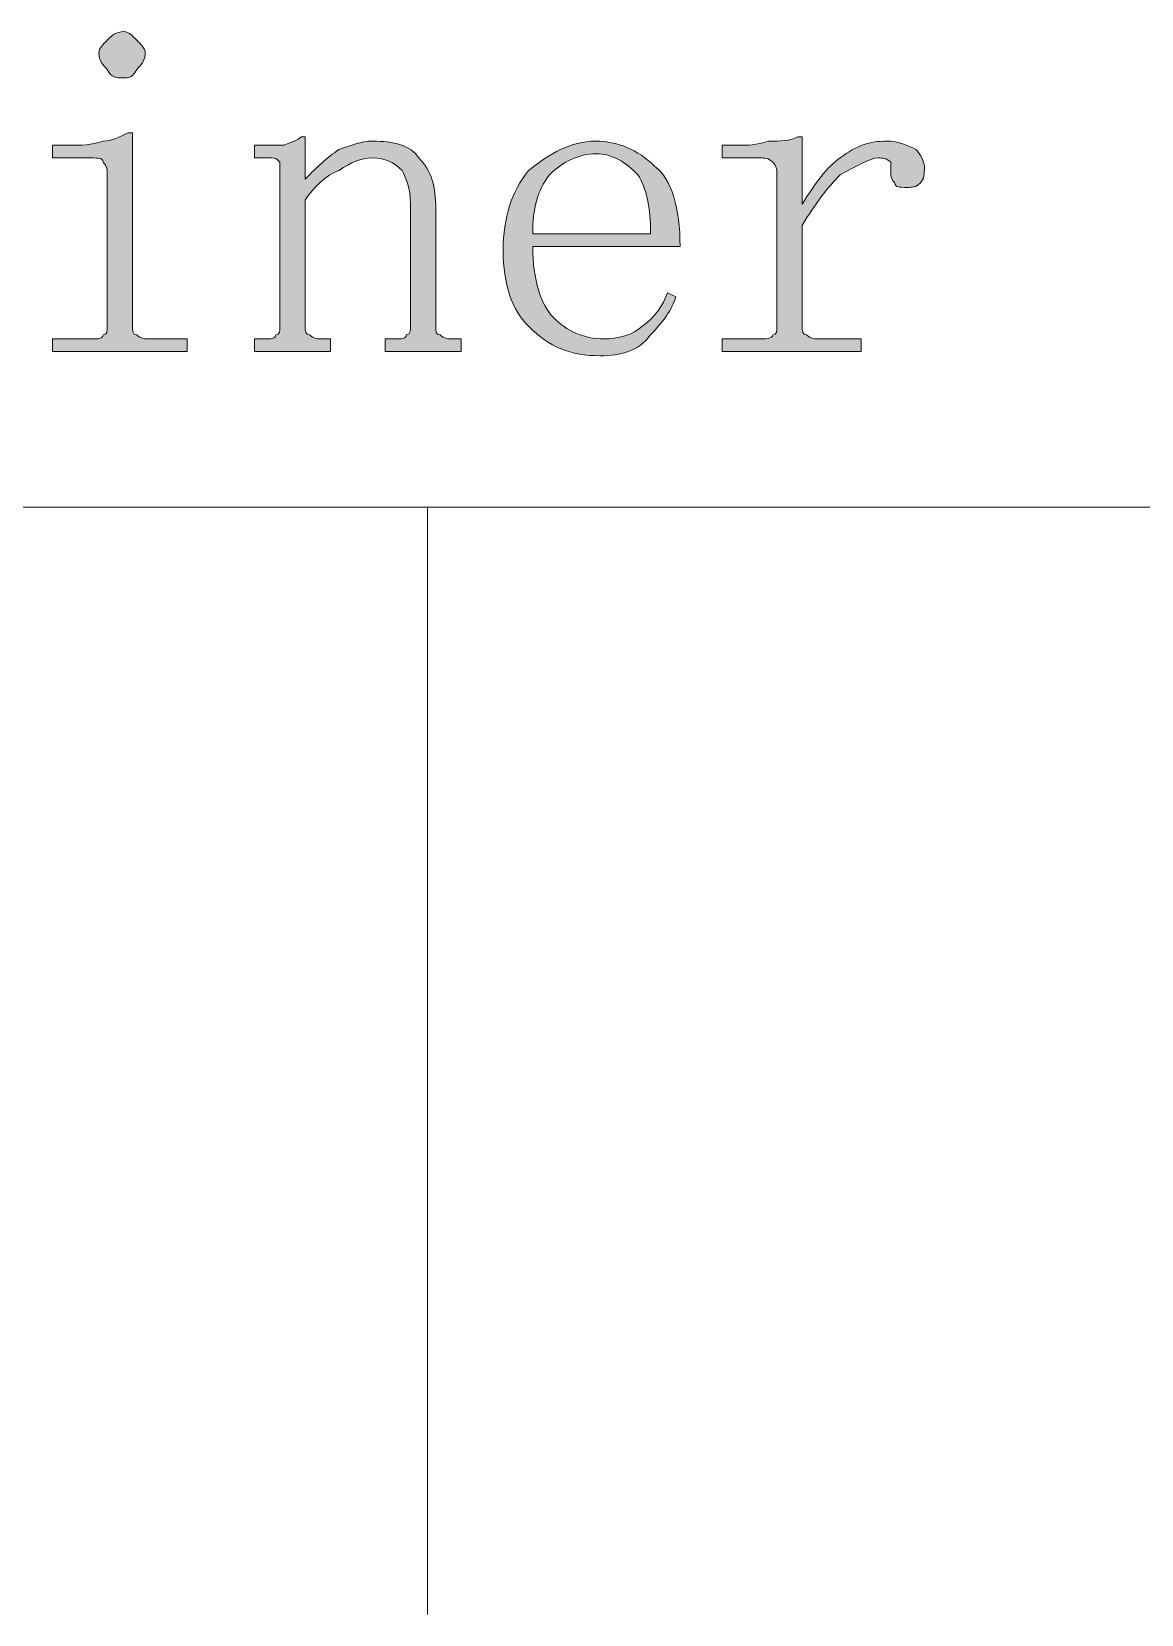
# Model space of a CAD drawing. Header units: millimetres. Extents: x 0 to 297, y 0 to 208.
# Drawn here: x 254.49 to 259.54, y 13.86 to 21.06 of the extents above; entities that cross this region are included whole.
import ezdxf

# ---------------------------------------------------------------- set-up
doc = ezdxf.new("R2010")
doc.units = ezdxf.units.MM

msp = doc.modelspace()

# ---------------------------------------------------------------- hatches: boundary and pattern name
h = msp.add_hatch(color=7)
edge = h.paths.add_edge_path(flags=0)
edge.add_spline(control_points=[(253.606653, 19.721635), (253.606653, 19.702585), (253.606653, 19.683182), (253.625703, 19.683182), (253.645106, 19.664132), (253.664156, 19.664132), (253.683206, 19.664132), (253.683206, 19.664132), (253.913217, 19.664132), (253.913217, 19.664132), (253.989769, 19.664132), (254.047272, 19.683182), (254.104775, 19.740685), (254.162278, 19.779138), (254.200731, 19.85569), (254.239183, 19.951646), (254.239183, 19.951646), (254.277283, 19.932596), (254.277283, 19.932596), (254.277283, 19.932596), (254.200731, 19.606629), (254.200731, 19.606629), (254.200731, 19.606629), (253.357592, 19.606629), (253.357592, 19.606629), (253.357592, 19.606629), (253.357592, 19.664132), (253.357592, 19.664132), (253.357592, 19.664132), (253.415094, 19.664132), (253.415094, 19.664132), (253.434144, 19.664132), (253.453194, 19.664132), (253.453194, 19.683182), (253.472597, 19.683182), (253.472597, 19.702585), (253.472597, 19.721635), (253.472597, 19.721635), (253.472597, 20.90979), (253.472597, 20.90979), (253.472597, 20.948243), (253.472597, 20.948243), (253.453194, 20.967293), (253.453194, 20.986343), (253.434144, 20.986343), (253.395692, 20.986343), (253.395692, 20.986343), (253.357592, 20.986343), (253.357592, 20.986343), (253.357592, 20.986343), (253.357592, 21.043846), (253.357592, 21.043846), (253.357592, 21.043846), (253.721658, 21.043846), (253.721658, 21.043846), (253.721658, 21.043846), (253.721658, 20.986343), (253.721658, 20.986343), (253.721658, 20.986343), (253.664156, 20.986343), (253.664156, 20.986343), (253.645106, 20.986343), (253.645106, 20.986343), (253.625703, 20.967293), (253.606653, 20.948243), (253.606653, 20.948243), (253.606653, 20.90979), (253.606653, 20.90979), (253.606653, 19.721635), (253.606653, 19.721635), (253.606653, 19.721635), (253.606653, 19.721635), (253.606653, 19.721635)], knot_values=[0, 0, 0, 0, 1, 1, 1, 2, 2, 2, 3, 3, 3, 4, 4, 4, 5, 5, 5, 6, 6, 6, 7, 7, 7, 8, 8, 8, 9, 9, 9, 10, 10, 10, 11, 11, 11, 12, 12, 12, 13, 13, 13, 14, 14, 14, 15, 15, 15, 16, 16, 16, 17, 17, 17, 18, 18, 18, 19, 19, 19, 20, 20, 20, 21, 21, 21, 22, 22, 22, 23, 23, 23, 24, 24, 24, 24], degree=3, periodic=1)
edge = h.paths.add_edge_path(flags=0)
edge.add_spline(control_points=[(254.833261, 20.411668), (254.833261, 20.430718), (254.833261, 20.449768), (254.813858, 20.469171), (254.813858, 20.488221), (254.794808, 20.488221), (254.756708, 20.488221), (254.756708, 20.488221), (254.5842, 20.488221), (254.5842, 20.488221), (254.5842, 20.488221), (254.5842, 20.545724), (254.5842, 20.545724), (254.5842, 20.545724), (254.660753, 20.545724), (254.660753, 20.545724), (254.718256, 20.545724), (254.756708, 20.545724), (254.813858, 20.564774), (254.852311, 20.564774), (254.890764, 20.584176), (254.928864, 20.603226), (254.928864, 20.603226), (254.948267, 20.603226), (254.948267, 20.603226), (254.948267, 20.603226), (254.948267, 19.721635), (254.948267, 19.721635), (254.948267, 19.702585), (254.948267, 19.683182), (254.967317, 19.683182), (254.986367, 19.664132), (255.005769, 19.664132), (255.024819, 19.664132), (255.024819, 19.664132), (255.197328, 19.664132), (255.197328, 19.664132), (255.197328, 19.664132), (255.197328, 19.606629), (255.197328, 19.606629), (255.197328, 19.606629), (254.5842, 19.606629), (254.5842, 19.606629), (254.5842, 19.606629), (254.5842, 19.664132), (254.5842, 19.664132), (254.5842, 19.664132), (254.756708, 19.664132), (254.756708, 19.664132), (254.794808, 19.664132), (254.813858, 19.664132), (254.813858, 19.683182), (254.833261, 19.683182), (254.833261, 19.702585), (254.833261, 19.721635), (254.833261, 19.721635), (254.833261, 20.411668), (254.833261, 20.411668), (254.833261, 20.411668), (254.833261, 20.411668), (254.833261, 20.411668)], knot_values=[0, 0, 0, 0, 1, 1, 1, 2, 2, 2, 3, 3, 3, 4, 4, 4, 5, 5, 5, 6, 6, 6, 7, 7, 7, 8, 8, 8, 9, 9, 9, 10, 10, 10, 11, 11, 11, 12, 12, 12, 13, 13, 13, 14, 14, 14, 15, 15, 15, 16, 16, 16, 17, 17, 17, 18, 18, 18, 19, 19, 19, 20, 20, 20, 20], degree=3, periodic=1)
edge = h.paths.add_edge_path(flags=0)
edge.add_spline(control_points=[(254.909814, 21.063249), (254.928864, 21.063249), (254.948267, 21.043846), (254.967317, 21.024796), (254.986367, 21.005746), (255.005769, 20.986343), (255.005769, 20.967293), (255.005769, 20.929193), (254.986367, 20.90979), (254.967317, 20.89074), (254.948267, 20.852288), (254.928864, 20.852288), (254.909814, 20.852288), (254.871361, 20.852288), (254.852311, 20.852288), (254.833261, 20.89074), (254.813858, 20.90979), (254.794808, 20.929193), (254.794808, 20.967293), (254.794808, 20.986343), (254.813858, 21.005746), (254.833261, 21.024796), (254.852311, 21.043846), (254.871361, 21.063249), (254.909814, 21.063249), (254.909814, 21.063249), (254.909814, 21.063249), (254.909814, 21.063249), (254.909814, 21.063249), (254.909814, 21.063249), (254.909814, 21.063249)], knot_values=[0, 0, 0, 0, 1, 1, 1, 2, 2, 2, 3, 3, 3, 4, 4, 4, 5, 5, 5, 6, 6, 6, 7, 7, 7, 8, 8, 8, 9, 9, 9, 10, 10, 10, 10], degree=3, periodic=1)
edge = h.paths.add_edge_path(flags=0)
edge.add_spline(control_points=[(255.503892, 19.606629), (255.503892, 19.606629), (255.503892, 19.664132), (255.503892, 19.664132), (255.503892, 19.664132), (255.542344, 19.664132), (255.542344, 19.664132), (255.580797, 19.664132), (255.599847, 19.664132), (255.599847, 19.683182), (255.618897, 19.683182), (255.618897, 19.702585), (255.618897, 19.721635), (255.618897, 19.721635), (255.618897, 20.430718), (255.618897, 20.430718), (255.618897, 20.449768), (255.618897, 20.469171), (255.618897, 20.469171), (255.599847, 20.488221), (255.599847, 20.488221), (255.580797, 20.488221), (255.580797, 20.488221), (255.503892, 20.488221), (255.503892, 20.488221), (255.503892, 20.488221), (255.503892, 20.545724), (255.503892, 20.545724), (255.503892, 20.545724), (255.561394, 20.545724), (255.561394, 20.545724), (255.599847, 20.545724), (255.618897, 20.545724), (255.6383, 20.545724), (255.6764, 20.564774), (255.695803, 20.564774), (255.714853, 20.584176), (255.714853, 20.584176), (255.733903, 20.584176), (255.733903, 20.584176), (255.733903, 20.584176), (255.733903, 20.392265), (255.733903, 20.392265), (255.791406, 20.449768), (255.829858, 20.488221), (255.887361, 20.526674), (255.944864, 20.545724), (255.982964, 20.564774), (256.040467, 20.564774), (256.136422, 20.564774), (256.212975, 20.545724), (256.251428, 20.488221), (256.308931, 20.430718), (256.327981, 20.354165), (256.327981, 20.25821), (256.327981, 20.25821), (256.327981, 19.721635), (256.327981, 19.721635), (256.327981, 19.702585), (256.327981, 19.683182), (256.347383, 19.683182), (256.366433, 19.664132), (256.385483, 19.664132), (256.404886, 19.664132), (256.404886, 19.664132), (256.442986, 19.664132), (256.442986, 19.664132), (256.442986, 19.664132), (256.442986, 19.606629), (256.442986, 19.606629), (256.442986, 19.606629), (256.097969, 19.606629), (256.097969, 19.606629), (256.097969, 19.606629), (256.097969, 19.664132), (256.097969, 19.664132), (256.097969, 19.664132), (256.136422, 19.664132), (256.136422, 19.664132), (256.174875, 19.664132), (256.193925, 19.664132), (256.193925, 19.683182), (256.212975, 19.683182), (256.212975, 19.702585), (256.212975, 19.721635), (256.212975, 19.721635), (256.212975, 20.27726), (256.212975, 20.27726), (256.212975, 20.354165), (256.193925, 20.392265), (256.174875, 20.430718), (256.136422, 20.469171), (256.097969, 20.488221), (256.040467, 20.488221), (255.982964, 20.488221), (255.944864, 20.469171), (255.887361, 20.430718), (255.829858, 20.411668), (255.772356, 20.354165), (255.733903, 20.296663), (255.733903, 20.296663), (255.733903, 19.721635), (255.733903, 19.721635), (255.733903, 19.702585), (255.733903, 19.683182), (255.753306, 19.683182), (255.772356, 19.664132), (255.791406, 19.664132), (255.810808, 19.664132), (255.810808, 19.664132), (255.848908, 19.664132), (255.848908, 19.664132), (255.848908, 19.664132), (255.848908, 19.606629), (255.848908, 19.606629), (255.848908, 19.606629), (255.503892, 19.606629), (255.503892, 19.606629), (255.503892, 19.606629), (255.503892, 19.606629), (255.503892, 19.606629)], knot_values=[0, 0, 0, 0, 1, 1, 1, 2, 2, 2, 3, 3, 3, 4, 4, 4, 5, 5, 5, 6, 6, 6, 7, 7, 7, 8, 8, 8, 9, 9, 9, 10, 10, 10, 11, 11, 11, 12, 12, 12, 13, 13, 13, 14, 14, 14, 15, 15, 15, 16, 16, 16, 17, 17, 17, 18, 18, 18, 19, 19, 19, 20, 20, 20, 21, 21, 21, 22, 22, 22, 23, 23, 23, 24, 24, 24, 25, 25, 25, 26, 26, 26, 27, 27, 27, 28, 28, 28, 29, 29, 29, 30, 30, 30, 31, 31, 31, 32, 32, 32, 33, 33, 33, 34, 34, 34, 35, 35, 35, 36, 36, 36, 37, 37, 37, 38, 38, 38, 39, 39, 39, 40, 40, 40, 40], degree=3, periodic=1)
edge = h.paths.add_edge_path(flags=0)
edge.add_spline(control_points=[(257.305528, 20.143204), (257.305528, 20.25821), (257.286478, 20.354165), (257.248025, 20.411668), (257.190522, 20.469171), (257.133019, 20.507271), (257.056467, 20.507271), (256.979561, 20.507271), (256.903008, 20.469171), (256.845506, 20.411668), (256.788003, 20.334763), (256.768953, 20.25821), (256.768953, 20.143204), (256.768953, 20.143204), (257.305528, 20.143204), (257.305528, 20.143204), (257.305528, 20.143204), (257.305528, 20.143204), (257.305528, 20.143204)], knot_values=[0, 0, 0, 0, 1, 1, 1, 2, 2, 2, 3, 3, 3, 4, 4, 4, 5, 5, 5, 6, 6, 6, 6], degree=3, periodic=1)
edge = h.paths.add_edge_path(flags=0)
edge.add_spline(control_points=[(256.768953, 20.085701), (256.768953, 19.932596), (256.807406, 19.81759), (256.864908, 19.760088), (256.922411, 19.702585), (256.998964, 19.664132), (257.094567, 19.664132), (257.152069, 19.664132), (257.228975, 19.683182), (257.267075, 19.721635), (257.324578, 19.760088), (257.363031, 19.81759), (257.382081, 19.87474), (257.382081, 19.87474), (257.420533, 19.85569), (257.420533, 19.85569), (257.401483, 19.798188), (257.363031, 19.740685), (257.305528, 19.683182), (257.248025, 19.606629), (257.171472, 19.587579), (257.075517, 19.587579), (256.941461, 19.587579), (256.845506, 19.625679), (256.749903, 19.721635), (256.672997, 19.798188), (256.634897, 19.913193), (256.634897, 20.066651), (256.634897, 20.219757), (256.672997, 20.334763), (256.749903, 20.430718), (256.845506, 20.507271), (256.941461, 20.564774), (257.056467, 20.564774), (257.152069, 20.564774), (257.248025, 20.526674), (257.324578, 20.449768), (257.401483, 20.392265), (257.439583, 20.25821), (257.439583, 20.085701), (257.439583, 20.085701), (256.768953, 20.085701), (256.768953, 20.085701), (256.768953, 20.085701), (256.768953, 20.085701), (256.768953, 20.085701)], knot_values=[0, 0, 0, 0, 1, 1, 1, 2, 2, 2, 3, 3, 3, 4, 4, 4, 5, 5, 5, 6, 6, 6, 7, 7, 7, 8, 8, 8, 9, 9, 9, 10, 10, 10, 11, 11, 11, 12, 12, 12, 13, 13, 13, 14, 14, 14, 15, 15, 15, 15], degree=3, periodic=1)
edge = h.paths.add_edge_path(flags=0)
edge.add_spline(control_points=[(257.995561, 20.27726), (258.053064, 20.373215), (258.110567, 20.449768), (258.168069, 20.488221), (258.244622, 20.545724), (258.302125, 20.564774), (258.378678, 20.564774), (258.436181, 20.564774), (258.474633, 20.545724), (258.513086, 20.526674), (258.532136, 20.507271), (258.551186, 20.469171), (258.551186, 20.449768), (258.551186, 20.411668), (258.551186, 20.392265), (258.532136, 20.373215), (258.513086, 20.354165), (258.493683, 20.354165), (258.474633, 20.354165), (258.436181, 20.354165), (258.417131, 20.354165), (258.417131, 20.373215), (258.398081, 20.392265), (258.398081, 20.411668), (258.398081, 20.430718), (258.398081, 20.449768), (258.398081, 20.469171), (258.398081, 20.469171), (258.378678, 20.488221), (258.359628, 20.488221), (258.340578, 20.488221), (258.302125, 20.488221), (258.244622, 20.449768), (258.168069, 20.411668), (258.110567, 20.354165), (258.053064, 20.27726), (257.995561, 20.181657), (257.995561, 20.181657), (257.995561, 19.721635), (257.995561, 19.721635), (257.995561, 19.702585), (257.995561, 19.683182), (258.014611, 19.683182), (258.034014, 19.664132), (258.053064, 19.664132), (258.072114, 19.664132), (258.072114, 19.664132), (258.263672, 19.664132), (258.263672, 19.664132), (258.263672, 19.664132), (258.263672, 19.606629), (258.263672, 19.606629), (258.263672, 19.606629), (257.631494, 19.606629), (257.631494, 19.606629), (257.631494, 19.606629), (257.631494, 19.664132), (257.631494, 19.664132), (257.631494, 19.664132), (257.804003, 19.664132), (257.804003, 19.664132), (257.823053, 19.664132), (257.861506, 19.664132), (257.861506, 19.683182), (257.880556, 19.683182), (257.880556, 19.702585), (257.880556, 19.721635), (257.880556, 19.721635), (257.880556, 20.411668), (257.880556, 20.411668), (257.880556, 20.430718), (257.880556, 20.449768), (257.861506, 20.469171), (257.842103, 20.488221), (257.823053, 20.488221), (257.804003, 20.488221), (257.804003, 20.488221), (257.631494, 20.488221), (257.631494, 20.488221), (257.631494, 20.488221), (257.631494, 20.545724), (257.631494, 20.545724), (257.631494, 20.545724), (257.708047, 20.545724), (257.708047, 20.545724), (257.7465, 20.545724), (257.7846, 20.545724), (257.842103, 20.564774), (257.899606, 20.564774), (257.938058, 20.564774), (257.976158, 20.584176), (257.976158, 20.584176), (257.995561, 20.584176), (257.995561, 20.584176), (257.995561, 20.584176), (257.995561, 20.27726), (257.995561, 20.27726), (257.995561, 20.27726), (257.995561, 20.27726), (257.995561, 20.27726)], knot_values=[0, 0, 0, 0, 1, 1, 1, 2, 2, 2, 3, 3, 3, 4, 4, 4, 5, 5, 5, 6, 6, 6, 7, 7, 7, 8, 8, 8, 9, 9, 9, 10, 10, 10, 11, 11, 11, 12, 12, 12, 13, 13, 13, 14, 14, 14, 15, 15, 15, 16, 16, 16, 17, 17, 17, 18, 18, 18, 19, 19, 19, 20, 20, 20, 21, 21, 21, 22, 22, 22, 23, 23, 23, 24, 24, 24, 25, 25, 25, 26, 26, 26, 27, 27, 27, 28, 28, 28, 29, 29, 29, 30, 30, 30, 31, 31, 31, 32, 32, 32, 33, 33, 33, 33], degree=3, periodic=1)

# ---------------------------------------------------------------- linework, layer by layer
at = {"color": 7, "lineweight": 15}
for points in [[(238.197672, 18.897546), (293.163978, 18.897546)], [(256.289881, 18.897546), (256.289881, 13.857057)]]:
    msp.add_lwpolyline(points, dxfattribs=at)
at = {"color": 7, "lineweight": 0}
for points, knots in [([(254.909814, 21.063249), (254.928864, 21.063249), (254.948267, 21.043846), (254.967317, 21.024796), (254.986367, 21.005746), (255.005769, 20.986343), (255.005769, 20.967293), (255.005769, 20.929193), (254.986367, 20.90979), (254.967317, 20.89074), (254.948267, 20.852288), (254.928864, 20.852288), (254.909814, 20.852288), (254.871361, 20.852288), (254.852311, 20.852288), (254.833261, 20.89074), (254.813858, 20.90979), (254.794808, 20.929193), (254.794808, 20.967293), (254.794808, 20.986343), (254.813858, 21.005746), (254.833261, 21.024796), (254.852311, 21.043846), (254.871361, 21.063249), (254.909814, 21.063249), (254.909814, 21.063249), (254.909814, 21.063249), (254.909814, 21.063249), (254.909814, 21.063249), (254.909814, 21.063249), (254.909814, 21.063249)], [0, 0, 0, 0, 1, 1, 1, 2, 2, 2, 3, 3, 3, 4, 4, 4, 5, 5, 5, 6, 6, 6, 7, 7, 7, 8, 8, 8, 9, 9, 9, 10, 10, 10, 10]), ([(254.833261, 20.411668), (254.833261, 20.430718), (254.833261, 20.449768), (254.813858, 20.469171), (254.813858, 20.488221), (254.794808, 20.488221), (254.756708, 20.488221), (254.756708, 20.488221), (254.5842, 20.488221), (254.5842, 20.488221), (254.5842, 20.488221), (254.5842, 20.545724), (254.5842, 20.545724), (254.5842, 20.545724), (254.660753, 20.545724), (254.660753, 20.545724), (254.718256, 20.545724), (254.756708, 20.545724), (254.813858, 20.564774), (254.852311, 20.564774), (254.890764, 20.584176), (254.928864, 20.603226), (254.928864, 20.603226), (254.948267, 20.603226), (254.948267, 20.603226), (254.948267, 20.603226), (254.948267, 19.721635), (254.948267, 19.721635), (254.948267, 19.702585), (254.948267, 19.683182), (254.967317, 19.683182), (254.986367, 19.664132), (255.005769, 19.664132), (255.024819, 19.664132), (255.024819, 19.664132), (255.197328, 19.664132), (255.197328, 19.664132), (255.197328, 19.664132), (255.197328, 19.606629), (255.197328, 19.606629), (255.197328, 19.606629), (254.5842, 19.606629), (254.5842, 19.606629), (254.5842, 19.606629), (254.5842, 19.664132), (254.5842, 19.664132), (254.5842, 19.664132), (254.756708, 19.664132), (254.756708, 19.664132), (254.794808, 19.664132), (254.813858, 19.664132), (254.813858, 19.683182), (254.833261, 19.683182), (254.833261, 19.702585), (254.833261, 19.721635), (254.833261, 19.721635), (254.833261, 20.411668), (254.833261, 20.411668), (254.833261, 20.411668), (254.833261, 20.411668), (254.833261, 20.411668)], [0, 0, 0, 0, 1, 1, 1, 2, 2, 2, 3, 3, 3, 4, 4, 4, 5, 5, 5, 6, 6, 6, 7, 7, 7, 8, 8, 8, 9, 9, 9, 10, 10, 10, 11, 11, 11, 12, 12, 12, 13, 13, 13, 14, 14, 14, 15, 15, 15, 16, 16, 16, 17, 17, 17, 18, 18, 18, 19, 19, 19, 20, 20, 20, 20]), ([(255.503892, 19.606629), (255.503892, 19.606629), (255.503892, 19.664132), (255.503892, 19.664132), (255.503892, 19.664132), (255.542344, 19.664132), (255.542344, 19.664132), (255.580797, 19.664132), (255.599847, 19.664132), (255.599847, 19.683182), (255.618897, 19.683182), (255.618897, 19.702585), (255.618897, 19.721635), (255.618897, 19.721635), (255.618897, 20.430718), (255.618897, 20.430718), (255.618897, 20.449768), (255.618897, 20.469171), (255.618897, 20.469171), (255.599847, 20.488221), (255.599847, 20.488221), (255.580797, 20.488221), (255.580797, 20.488221), (255.503892, 20.488221), (255.503892, 20.488221), (255.503892, 20.488221), (255.503892, 20.545724), (255.503892, 20.545724), (255.503892, 20.545724), (255.561394, 20.545724), (255.561394, 20.545724), (255.599847, 20.545724), (255.618897, 20.545724), (255.6383, 20.545724), (255.6764, 20.564774), (255.695803, 20.564774), (255.714853, 20.584176), (255.714853, 20.584176), (255.733903, 20.584176), (255.733903, 20.584176), (255.733903, 20.584176), (255.733903, 20.392265), (255.733903, 20.392265), (255.791406, 20.449768), (255.829858, 20.488221), (255.887361, 20.526674), (255.944864, 20.545724), (255.982964, 20.564774), (256.040467, 20.564774), (256.136422, 20.564774), (256.212975, 20.545724), (256.251428, 20.488221), (256.308931, 20.430718), (256.327981, 20.354165), (256.327981, 20.25821), (256.327981, 20.25821), (256.327981, 19.721635), (256.327981, 19.721635), (256.327981, 19.702585), (256.327981, 19.683182), (256.347383, 19.683182), (256.366433, 19.664132), (256.385483, 19.664132), (256.404886, 19.664132), (256.404886, 19.664132), (256.442986, 19.664132), (256.442986, 19.664132), (256.442986, 19.664132), (256.442986, 19.606629), (256.442986, 19.606629), (256.442986, 19.606629), (256.097969, 19.606629), (256.097969, 19.606629), (256.097969, 19.606629), (256.097969, 19.664132), (256.097969, 19.664132), (256.097969, 19.664132), (256.136422, 19.664132), (256.136422, 19.664132), (256.174875, 19.664132), (256.193925, 19.664132), (256.193925, 19.683182), (256.212975, 19.683182), (256.212975, 19.702585), (256.212975, 19.721635), (256.212975, 19.721635), (256.212975, 20.27726), (256.212975, 20.27726), (256.212975, 20.354165), (256.193925, 20.392265), (256.174875, 20.430718), (256.136422, 20.469171), (256.097969, 20.488221), (256.040467, 20.488221), (255.982964, 20.488221), (255.944864, 20.469171), (255.887361, 20.430718), (255.829858, 20.411668), (255.772356, 20.354165), (255.733903, 20.296663), (255.733903, 20.296663), (255.733903, 19.721635), (255.733903, 19.721635), (255.733903, 19.702585), (255.733903, 19.683182), (255.753306, 19.683182), (255.772356, 19.664132), (255.791406, 19.664132), (255.810808, 19.664132), (255.810808, 19.664132), (255.848908, 19.664132), (255.848908, 19.664132), (255.848908, 19.664132), (255.848908, 19.606629), (255.848908, 19.606629), (255.848908, 19.606629), (255.503892, 19.606629), (255.503892, 19.606629), (255.503892, 19.606629), (255.503892, 19.606629), (255.503892, 19.606629)], [0, 0, 0, 0, 1, 1, 1, 2, 2, 2, 3, 3, 3, 4, 4, 4, 5, 5, 5, 6, 6, 6, 7, 7, 7, 8, 8, 8, 9, 9, 9, 10, 10, 10, 11, 11, 11, 12, 12, 12, 13, 13, 13, 14, 14, 14, 15, 15, 15, 16, 16, 16, 17, 17, 17, 18, 18, 18, 19, 19, 19, 20, 20, 20, 21, 21, 21, 22, 22, 22, 23, 23, 23, 24, 24, 24, 25, 25, 25, 26, 26, 26, 27, 27, 27, 28, 28, 28, 29, 29, 29, 30, 30, 30, 31, 31, 31, 32, 32, 32, 33, 33, 33, 34, 34, 34, 35, 35, 35, 36, 36, 36, 37, 37, 37, 38, 38, 38, 39, 39, 39, 40, 40, 40, 40]), ([(256.768953, 20.085701), (256.768953, 19.932596), (256.807406, 19.81759), (256.864908, 19.760088), (256.922411, 19.702585), (256.998964, 19.664132), (257.094567, 19.664132), (257.152069, 19.664132), (257.228975, 19.683182), (257.267075, 19.721635), (257.324578, 19.760088), (257.363031, 19.81759), (257.382081, 19.87474), (257.382081, 19.87474), (257.420533, 19.85569), (257.420533, 19.85569), (257.401483, 19.798188), (257.363031, 19.740685), (257.305528, 19.683182), (257.248025, 19.606629), (257.171472, 19.587579), (257.075517, 19.587579), (256.941461, 19.587579), (256.845506, 19.625679), (256.749903, 19.721635), (256.672997, 19.798188), (256.634897, 19.913193), (256.634897, 20.066651), (256.634897, 20.219757), (256.672997, 20.334763), (256.749903, 20.430718), (256.845506, 20.507271), (256.941461, 20.564774), (257.056467, 20.564774), (257.152069, 20.564774), (257.248025, 20.526674), (257.324578, 20.449768), (257.401483, 20.392265), (257.439583, 20.25821), (257.439583, 20.085701), (257.439583, 20.085701), (256.768953, 20.085701), (256.768953, 20.085701), (256.768953, 20.085701), (256.768953, 20.085701), (256.768953, 20.085701)], [0, 0, 0, 0, 1, 1, 1, 2, 2, 2, 3, 3, 3, 4, 4, 4, 5, 5, 5, 6, 6, 6, 7, 7, 7, 8, 8, 8, 9, 9, 9, 10, 10, 10, 11, 11, 11, 12, 12, 12, 13, 13, 13, 14, 14, 14, 15, 15, 15, 15]), ([(257.995561, 20.27726), (258.053064, 20.373215), (258.110567, 20.449768), (258.168069, 20.488221), (258.244622, 20.545724), (258.302125, 20.564774), (258.378678, 20.564774), (258.436181, 20.564774), (258.474633, 20.545724), (258.513086, 20.526674), (258.532136, 20.507271), (258.551186, 20.469171), (258.551186, 20.449768), (258.551186, 20.411668), (258.551186, 20.392265), (258.532136, 20.373215), (258.513086, 20.354165), (258.493683, 20.354165), (258.474633, 20.354165), (258.436181, 20.354165), (258.417131, 20.354165), (258.417131, 20.373215), (258.398081, 20.392265), (258.398081, 20.411668), (258.398081, 20.430718), (258.398081, 20.449768), (258.398081, 20.469171), (258.398081, 20.469171), (258.378678, 20.488221), (258.359628, 20.488221), (258.340578, 20.488221), (258.302125, 20.488221), (258.244622, 20.449768), (258.168069, 20.411668), (258.110567, 20.354165), (258.053064, 20.27726), (257.995561, 20.181657), (257.995561, 20.181657), (257.995561, 19.721635), (257.995561, 19.721635), (257.995561, 19.702585), (257.995561, 19.683182), (258.014611, 19.683182), (258.034014, 19.664132), (258.053064, 19.664132), (258.072114, 19.664132), (258.072114, 19.664132), (258.263672, 19.664132), (258.263672, 19.664132), (258.263672, 19.664132), (258.263672, 19.606629), (258.263672, 19.606629), (258.263672, 19.606629), (257.631494, 19.606629), (257.631494, 19.606629), (257.631494, 19.606629), (257.631494, 19.664132), (257.631494, 19.664132), (257.631494, 19.664132), (257.804003, 19.664132), (257.804003, 19.664132), (257.823053, 19.664132), (257.861506, 19.664132), (257.861506, 19.683182), (257.880556, 19.683182), (257.880556, 19.702585), (257.880556, 19.721635), (257.880556, 19.721635), (257.880556, 20.411668), (257.880556, 20.411668), (257.880556, 20.430718), (257.880556, 20.449768), (257.861506, 20.469171), (257.842103, 20.488221), (257.823053, 20.488221), (257.804003, 20.488221), (257.804003, 20.488221), (257.631494, 20.488221), (257.631494, 20.488221), (257.631494, 20.488221), (257.631494, 20.545724), (257.631494, 20.545724), (257.631494, 20.545724), (257.708047, 20.545724), (257.708047, 20.545724), (257.7465, 20.545724), (257.7846, 20.545724), (257.842103, 20.564774), (257.899606, 20.564774), (257.938058, 20.564774), (257.976158, 20.584176), (257.976158, 20.584176), (257.995561, 20.584176), (257.995561, 20.584176), (257.995561, 20.584176), (257.995561, 20.27726), (257.995561, 20.27726), (257.995561, 20.27726), (257.995561, 20.27726), (257.995561, 20.27726)], [0, 0, 0, 0, 1, 1, 1, 2, 2, 2, 3, 3, 3, 4, 4, 4, 5, 5, 5, 6, 6, 6, 7, 7, 7, 8, 8, 8, 9, 9, 9, 10, 10, 10, 11, 11, 11, 12, 12, 12, 13, 13, 13, 14, 14, 14, 15, 15, 15, 16, 16, 16, 17, 17, 17, 18, 18, 18, 19, 19, 19, 20, 20, 20, 21, 21, 21, 22, 22, 22, 23, 23, 23, 24, 24, 24, 25, 25, 25, 26, 26, 26, 27, 27, 27, 28, 28, 28, 29, 29, 29, 30, 30, 30, 31, 31, 31, 32, 32, 32, 33, 33, 33, 33]), ([(257.305528, 20.143204), (257.305528, 20.25821), (257.286478, 20.354165), (257.248025, 20.411668), (257.190522, 20.469171), (257.133019, 20.507271), (257.056467, 20.507271), (256.979561, 20.507271), (256.903008, 20.469171), (256.845506, 20.411668), (256.788003, 20.334763), (256.768953, 20.25821), (256.768953, 20.143204), (256.768953, 20.143204), (257.305528, 20.143204), (257.305528, 20.143204), (257.305528, 20.143204), (257.305528, 20.143204), (257.305528, 20.143204)], [0, 0, 0, 0, 1, 1, 1, 2, 2, 2, 3, 3, 3, 4, 4, 4, 5, 5, 5, 6, 6, 6, 6])]:
    msp.add_open_spline(points, degree=3, knots=knots, dxfattribs=at)

doc.saveas('drawing.dxf')
